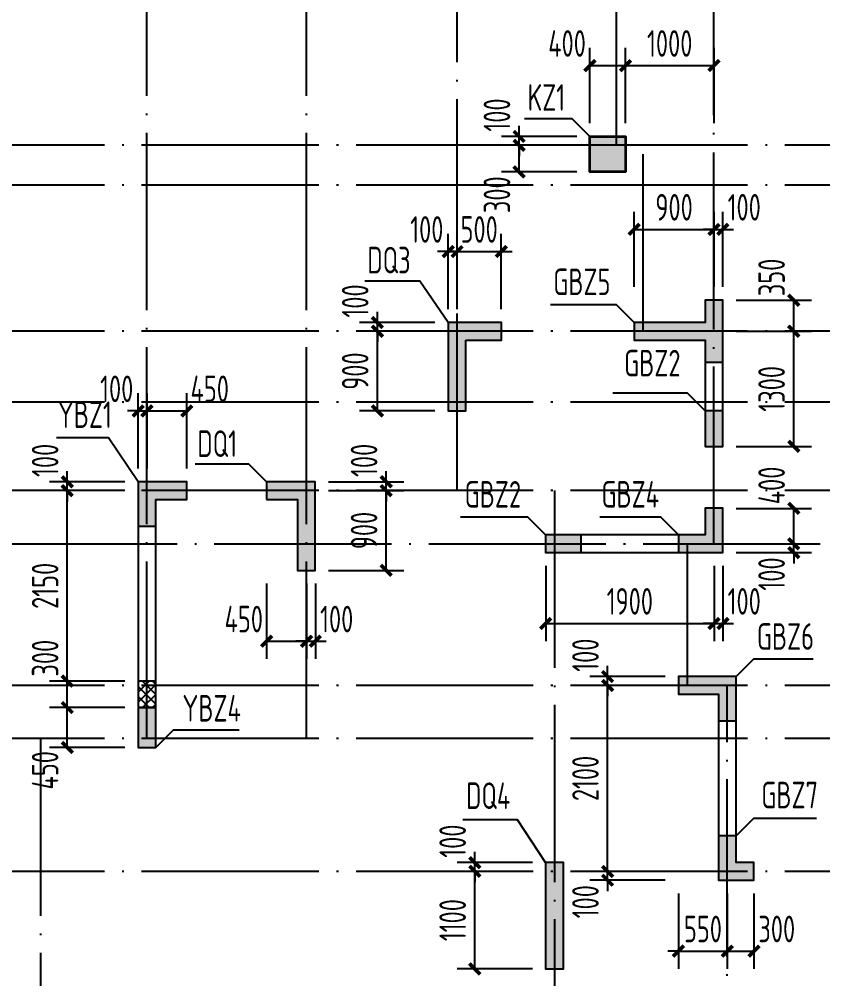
# Model space of a CAD drawing. Extents: x -1712635 to -854203, y -534641 to -21985.
# Drawn here: x -1332970 to -1323899, y -154015 to -143178 of the extents above; entities that cross this region are included whole.
import ezdxf
from ezdxf.enums import TextEntityAlignment as Align

# ---------------------------------------------------------------- set-up
doc = ezdxf.new("R2010")
doc.units = 0
doc.header["$LTSCALE"] = 1000
doc.linetypes.add('DOTE', pattern=[2.42, 2, -0.2, 0.02, -0.2])
doc.layers.get('0').update_dxf_attribs({"linetype": 'CONTINUOUS'})
doc.layers.get('Defpoints').update_dxf_attribs({"linetype": 'CONTINUOUS'})
for name, color, linetype in [('0z-约束构件', 1, 'CONTINUOUS'), ('A-DOTE', 10, 'DOTE'), ('COLU_DE_TEXT', 7, 'CONTINUOUS'), ('LABEL', 1, 'CONTINUOUS'), ('S-Q墙实线', 6, 'CONTINUOUS'), ('S-Q墙标注', 3, 'CONTINUOUS'), ('S-X详图填充', 252, 'CONTINUOUS'), ('S-X详图实线', 4, 'CONTINUOUS'), ('S-Z柱实线', 6, 'CONTINUOUS'), ('S-Z柱编号', 6, 'CONTINUOUS')]:
    doc.layers.add(name, color=color, linetype=linetype)
doc.layers.add('配箍校核', color=34, linetype='CONTINUOUS', plot=False)
doc.styles.add('TSSD_REIN', font='tssdeng.shx', dxfattribs={"width": 0.7, "height": 300, "bigfont": 'tssdchn.shx'})
doc.styles.add('结构文字', font='zstxt.shx', dxfattribs={"width": 0.7, "bigfont": 'zshz.shx'})
doc.dimstyles.new('STRUCK', dxfattribs={"dimtxt": 400, "dimasz": 121, "dimexe": 200, "dimexo": 150, "dimgap": 115, "dimtad": 1, "dimdec": 0, "dimdsep": 46, "dimtxsty": '结构文字', "dimblk": 'ARCHTICK', "dimcen": 400, "dimclrd": 3, "dimclre": 3, "dimclrt": 7, "dimadec": 0, "dimazin": 0, "dimtfac": 1, "dimtdec": 0, "dimtix": 1, "dimtmove": 2, "dimatfit": 3, "dimldrblk": '_DIMX', "dimfxl": 0, "dimtolj": 1, "dimtzin": 0, "dimarcsym": 0})

# ---------------------------------------------------------------- blocks, each defined once
blk = doc.blocks.new('20210726.16350016')
at = {"layer": 'A-DOTE'}
for p, q in [((34300, 10900), (34300, 21100)), ((36100, 10900), (36100, 21100)), ((37800, 13700), (37800, 21100)), ((39600, 17600), (39600, 21100)), ((40700, 13100.3), (40700, 21100)), ((55600, 17600), (3600, 17600)), ((39900, 15500), (39900, 17600)), ((55600, 17150), (3600, 17150)), ((55600, 15500), (3600, 15500)), ((55600, 14700), (3600, 14700)), ((55600, 13700), (3600, 13700)), ((38900.2, 13700), (38900, 3600)), ((3600, 13100.3), (55600, 13100.3)), ((40400, 11500), (40400, 13100)), ((55600, 11500), (3600, 11500)), ((40850, 3600), (40850, 11500)), ((55600, 10900), (3600, 10900)), ((33100, 10900), (33100, 3600)), ((55600, 9400), (3600, 9400))]:
    blk.add_line(p, q, dxfattribs=at)
blk = doc.blocks.new('_ArchTick')
at = {"color": 0, "const_width": 0.35}
blk.add_lwpolyline([(-0.5, -0.5), (0.5, 0.5)], dxfattribs=at)
blk = doc.blocks.new('*D2074')
at = {"layer": 'Defpoints', "color": 0}
for p in [(-1327827, -152802), (-1327027, -152802), (-1327027, -153902)]:
    blk.add_point(p, dxfattribs=at)
at = {"layer": 'S-Q墙标注', "color": 3, "lineweight": -2}
for p, q in [((-1327177, -152802), (-1328027, -152802)), ((-1327827, -153902), (-1327827, -152802)), ((-1327177, -153902), (-1328027, -153902))]:
    blk.add_line(p, q, dxfattribs=at)
at = {"layer": 'S-Q墙标注', "color": 3, "lineweight": -2, "xscale": 121, "yscale": 121, "zscale": 121}
for p, rotation in [((-1327827, -152802), 90), ((-1327827, -153902), 270)]:
    blk.add_blockref('_ArchTick', p, dxfattribs=dict(at, rotation=rotation))
at = {"layer": 'S-Q墙标注', "color": 7, "insert": (-1328077, -153352), "char_height": 300, "attachment_point": 5, "rotation": 90, "style": 'TSSD_REIN'}
blk.add_mtext('\\A1;1100', dxfattribs=at)
blk = doc.blocks.new('_DIMX')
blk.add_line((-150, 0), (150, 0))
at = {"const_width": 50}
blk.add_lwpolyline([(-70, -70), (70, 70)], dxfattribs=at)
blk = doc.blocks.new('*D2075')
at = {"layer": 'Defpoints', "color": 0}
for p in [(-1327827, -152702), (-1327027, -152702), (-1327027, -152802)]:
    blk.add_point(p, dxfattribs=at)
at = {"layer": 'S-Q墙标注', "color": 3, "lineweight": -2}
for p, q in [((-1327827, -152702), (-1327827, -152581)), ((-1327177, -152702), (-1328027, -152702)), ((-1327827, -152802), (-1327827, -152702)), ((-1327177, -152802), (-1328027, -152802)), ((-1327827, -152802), (-1327827, -152923))]:
    blk.add_line(p, q, dxfattribs=at)
at = {"layer": 'S-Q墙标注', "color": 3, "lineweight": -2, "xscale": 121, "yscale": 121, "zscale": 121}
for p, rotation in [((-1327827, -152702), 270), ((-1327827, -152802), 90)]:
    blk.add_blockref('_ArchTick', p, dxfattribs=dict(at, rotation=rotation))
at = {"layer": 'S-Q墙标注', "color": 7, "insert": (-1328077, -152460), "char_height": 300, "attachment_point": 5, "rotation": 90, "style": 'TSSD_REIN'}
blk.add_mtext('\\A1;100', dxfattribs=at)
blk = doc.blocks.new('*D2080')
at = {"layer": 'Defpoints', "color": 0}
for p in [(-1332427, -150952), (-1331627, -150952), (-1331627, -151402)]:
    blk.add_point(p, dxfattribs=at)
at = {"layer": 'S-Q墙标注', "color": 3, "lineweight": -2}
for p, q in [((-1331777, -150952), (-1332627, -150952)), ((-1332427, -151402), (-1332427, -150952)), ((-1331777, -151402), (-1332627, -151402))]:
    blk.add_line(p, q, dxfattribs=at)
at = {"layer": 'S-Q墙标注', "color": 3, "lineweight": -2, "xscale": 121, "yscale": 121, "zscale": 121}
for p, rotation in [((-1332427, -150952), 90), ((-1332427, -151402), 270)]:
    blk.add_blockref('_ArchTick', p, dxfattribs=dict(at, rotation=rotation))
at = {"layer": 'S-Q墙标注', "color": 7, "insert": (-1332677, -151660), "char_height": 300, "attachment_point": 5, "rotation": 90, "style": 'TSSD_REIN'}
blk.add_mtext('\\A1;450', dxfattribs=at)
blk = doc.blocks.new('*D2081')
at = {"layer": 'Defpoints', "color": 0}
for p in [(-1332427, -148402), (-1331627, -148402), (-1331627, -148502)]:
    blk.add_point(p, dxfattribs=at)
at = {"layer": 'S-Q墙标注', "color": 3, "lineweight": -2}
for p, q in [((-1332427, -148402), (-1332427, -148281)), ((-1331777, -148402), (-1332627, -148402)), ((-1332427, -148502), (-1332427, -148402)), ((-1331777, -148502), (-1332627, -148502)), ((-1332427, -148502), (-1332427, -148623))]:
    blk.add_line(p, q, dxfattribs=at)
at = {"layer": 'S-Q墙标注', "color": 3, "lineweight": -2, "xscale": 121, "yscale": 121, "zscale": 121}
for p, rotation in [((-1332427, -148402), 270), ((-1332427, -148502), 90)]:
    blk.add_blockref('_ArchTick', p, dxfattribs=dict(at, rotation=rotation))
at = {"layer": 'S-Q墙标注', "color": 7, "insert": (-1332677, -148160), "char_height": 300, "attachment_point": 5, "rotation": 90, "style": 'TSSD_REIN'}
blk.add_mtext('\\A1;100', dxfattribs=at)
blk = doc.blocks.new('*D2082')
at = {"layer": 'Defpoints', "color": 0}
for p in [(-1331527, -147602), (-1331627, -148402), (-1331527, -148402)]:
    blk.add_point(p, dxfattribs=at)
at = {"layer": 'S-Q墙标注', "color": 3, "lineweight": -2}
for p, q in [((-1331627, -148252), (-1331627, -147402)), ((-1331527, -148252), (-1331527, -147402)), ((-1331627, -147602), (-1331748, -147602)), ((-1331627, -147602), (-1331527, -147602)), ((-1331527, -147602), (-1331406, -147602))]:
    blk.add_line(p, q, dxfattribs=at)
at = {"layer": 'S-Q墙标注', "color": 3, "lineweight": -2, "xscale": 121, "yscale": 121, "zscale": 121}
blk.add_blockref('_ArchTick', (-1331627, -147602), dxfattribs=at)
at = {"layer": 'S-Q墙标注', "color": 3, "lineweight": -2, "xscale": 121, "yscale": 121, "zscale": 121, "rotation": 180}
blk.add_blockref('_ArchTick', (-1331527, -147602), dxfattribs=at)
at = {"layer": 'S-Q墙标注', "color": 7, "insert": (-1331869, -147352), "char_height": 300, "attachment_point": 5, "style": 'TSSD_REIN'}
blk.add_mtext('\\A1;100', dxfattribs=at)
blk = doc.blocks.new('*D2083')
at = {"layer": 'Defpoints', "color": 0}
for p in [(-1331077, -147602), (-1331527, -148402), (-1331077, -148402)]:
    blk.add_point(p, dxfattribs=at)
at = {"layer": 'S-Q墙标注', "color": 3, "lineweight": -2}
for p, q in [((-1331527, -148252), (-1331527, -147402)), ((-1331077, -148252), (-1331077, -147402)), ((-1331527, -147602), (-1331077, -147602))]:
    blk.add_line(p, q, dxfattribs=at)
at = {"layer": 'S-Q墙标注', "color": 3, "lineweight": -2, "xscale": 121, "yscale": 121, "zscale": 121, "rotation": 180}
blk.add_blockref('_ArchTick', (-1331527, -147602), dxfattribs=at)
at = {"layer": 'S-Q墙标注', "color": 3, "lineweight": -2, "xscale": 121, "yscale": 121, "zscale": 121}
blk.add_blockref('_ArchTick', (-1331077, -147602), dxfattribs=at)
at = {"layer": 'S-Q墙标注', "color": 7, "insert": (-1330819, -147352), "char_height": 300, "attachment_point": 5, "style": 'TSSD_REIN'}
blk.add_mtext('\\A1;450', dxfattribs=at)
blk = doc.blocks.new('*D2084')
at = {"layer": 'Defpoints', "color": 0}
for p in [(-1329627, -148502), (-1328827, -148502), (-1329627, -149402)]:
    blk.add_point(p, dxfattribs=at)
at = {"layer": 'S-Q墙标注', "color": 3, "lineweight": -2}
for p, q in [((-1329477, -148502), (-1328627, -148502)), ((-1328827, -149402), (-1328827, -148502)), ((-1329477, -149402), (-1328627, -149402))]:
    blk.add_line(p, q, dxfattribs=at)
at = {"layer": 'S-Q墙标注', "color": 3, "lineweight": -2, "xscale": 121, "yscale": 121, "zscale": 121}
for p, rotation in [((-1328827, -148502), 90), ((-1328827, -149402), 270)]:
    blk.add_blockref('_ArchTick', p, dxfattribs=dict(at, rotation=rotation))
at = {"layer": 'S-Q墙标注', "color": 7, "insert": (-1329077, -148952), "char_height": 300, "attachment_point": 5, "rotation": 90, "style": 'TSSD_REIN'}
blk.add_mtext('\\A1;900', dxfattribs=at)
blk = doc.blocks.new('*D2085')
at = {"layer": 'Defpoints', "color": 0}
for p in [(-1329627, -148402), (-1328827, -148402), (-1329627, -148502)]:
    blk.add_point(p, dxfattribs=at)
at = {"layer": 'S-Q墙标注', "color": 3, "lineweight": -2}
for p, q in [((-1328827, -148402), (-1328827, -148281)), ((-1329477, -148402), (-1328627, -148402)), ((-1328827, -148502), (-1328827, -148402)), ((-1329477, -148502), (-1328627, -148502)), ((-1328827, -148502), (-1328827, -148623))]:
    blk.add_line(p, q, dxfattribs=at)
at = {"layer": 'S-Q墙标注', "color": 3, "lineweight": -2, "xscale": 121, "yscale": 121, "zscale": 121}
for p, rotation in [((-1328827, -148402), 270), ((-1328827, -148502), 90)]:
    blk.add_blockref('_ArchTick', p, dxfattribs=dict(at, rotation=rotation))
at = {"layer": 'S-Q墙标注', "color": 7, "insert": (-1329077, -148160), "char_height": 300, "attachment_point": 5, "rotation": 90, "style": 'TSSD_REIN'}
blk.add_mtext('\\A1;100', dxfattribs=at)
blk = doc.blocks.new('*D2086')
at = {"layer": 'Defpoints', "color": 0}
for p in [(-1330177, -149402), (-1329727, -149402), (-1329727, -150202)]:
    blk.add_point(p, dxfattribs=at)
at = {"layer": 'S-Q墙标注', "color": 3, "lineweight": -2}
for p, q in [((-1330177, -149552), (-1330177, -150402)), ((-1329727, -149552), (-1329727, -150402)), ((-1330177, -150202), (-1329727, -150202))]:
    blk.add_line(p, q, dxfattribs=at)
at = {"layer": 'S-Q墙标注', "color": 3, "lineweight": -2, "xscale": 121, "yscale": 121, "zscale": 121, "rotation": 180}
blk.add_blockref('_ArchTick', (-1330177, -150202), dxfattribs=at)
at = {"layer": 'S-Q墙标注', "color": 3, "lineweight": -2, "xscale": 121, "yscale": 121, "zscale": 121}
blk.add_blockref('_ArchTick', (-1329727, -150202), dxfattribs=at)
at = {"layer": 'S-Q墙标注', "color": 7, "insert": (-1330435, -149952), "char_height": 300, "attachment_point": 5, "style": 'TSSD_REIN'}
blk.add_mtext('\\A1;450', dxfattribs=at)
blk = doc.blocks.new('*D2087')
at = {"layer": 'Defpoints', "color": 0}
for p in [(-1329727, -149402), (-1329627, -149402), (-1329627, -150202)]:
    blk.add_point(p, dxfattribs=at)
at = {"layer": 'S-Q墙标注', "color": 3, "lineweight": -2}
for p, q in [((-1329727, -149552), (-1329727, -150402)), ((-1329627, -149552), (-1329627, -150402)), ((-1329727, -150202), (-1329848, -150202)), ((-1329727, -150202), (-1329627, -150202)), ((-1329627, -150202), (-1329506, -150202))]:
    blk.add_line(p, q, dxfattribs=at)
at = {"layer": 'S-Q墙标注', "color": 3, "lineweight": -2, "xscale": 121, "yscale": 121, "zscale": 121}
blk.add_blockref('_ArchTick', (-1329727, -150202), dxfattribs=at)
at = {"layer": 'S-Q墙标注', "color": 3, "lineweight": -2, "xscale": 121, "yscale": 121, "zscale": 121, "rotation": 180}
blk.add_blockref('_ArchTick', (-1329627, -150202), dxfattribs=at)
at = {"layer": 'S-Q墙标注', "color": 7, "insert": (-1329386, -149952), "char_height": 300, "attachment_point": 5, "style": 'TSSD_REIN'}
blk.add_mtext('\\A1;100', dxfattribs=at)
blk = doc.blocks.new('*D2088')
at = {"layer": 'Defpoints', "color": 0}
for p in [(-1325027, -149102), (-1324227, -149102), (-1325027, -149202)]:
    blk.add_point(p, dxfattribs=at)
at = {"layer": 'S-Q墙标注', "color": 3, "lineweight": -2}
for p, q in [((-1324227, -149102), (-1324227, -148981)), ((-1324877, -149102), (-1324027, -149102)), ((-1324227, -149202), (-1324227, -149102)), ((-1324877, -149202), (-1324027, -149202)), ((-1324227, -149202), (-1324227, -149323))]:
    blk.add_line(p, q, dxfattribs=at)
at = {"layer": 'S-Q墙标注', "color": 3, "lineweight": -2, "xscale": 121, "yscale": 121, "zscale": 121}
for p, rotation in [((-1324227, -149102), 270), ((-1324227, -149202), 90)]:
    blk.add_blockref('_ArchTick', p, dxfattribs=dict(at, rotation=rotation))
at = {"layer": 'S-Q墙标注', "color": 7, "insert": (-1324477, -149443), "char_height": 300, "attachment_point": 5, "rotation": 90, "style": 'TSSD_REIN'}
blk.add_mtext('\\A1;100', dxfattribs=at)
blk = doc.blocks.new('*D2089')
at = {"layer": 'Defpoints', "color": 0}
for p in [(-1325027, -148702), (-1324227, -148702), (-1325027, -149102)]:
    blk.add_point(p, dxfattribs=at)
at = {"layer": 'S-Q墙标注', "color": 3, "lineweight": -2}
for p, q in [((-1324877, -148702), (-1324027, -148702)), ((-1324227, -149102), (-1324227, -148702)), ((-1324877, -149102), (-1324027, -149102))]:
    blk.add_line(p, q, dxfattribs=at)
at = {"layer": 'S-Q墙标注', "color": 3, "lineweight": -2, "xscale": 121, "yscale": 121, "zscale": 121}
for p, rotation in [((-1324227, -148702), 90), ((-1324227, -149102), 270)]:
    blk.add_blockref('_ArchTick', p, dxfattribs=dict(at, rotation=rotation))
at = {"layer": 'S-Q墙标注', "color": 7, "insert": (-1324477, -148443), "char_height": 300, "attachment_point": 5, "rotation": 90, "style": 'TSSD_REIN'}
blk.add_mtext('\\A1;400', dxfattribs=at)
blk = doc.blocks.new('*D2090')
at = {"layer": 'Defpoints', "color": 0}
for p in [(-1327027, -149202), (-1325127, -149202), (-1325127, -150002)]:
    blk.add_point(p, dxfattribs=at)
at = {"layer": 'S-Q墙标注', "color": 3, "lineweight": -2}
for p, q in [((-1327027, -149352), (-1327027, -150202)), ((-1325127, -149352), (-1325127, -150202)), ((-1327027, -150002), (-1325127, -150002))]:
    blk.add_line(p, q, dxfattribs=at)
at = {"layer": 'S-Q墙标注', "color": 3, "lineweight": -2, "xscale": 121, "yscale": 121, "zscale": 121, "rotation": 180}
blk.add_blockref('_ArchTick', (-1327027, -150002), dxfattribs=at)
at = {"layer": 'S-Q墙标注', "color": 3, "lineweight": -2, "xscale": 121, "yscale": 121, "zscale": 121}
blk.add_blockref('_ArchTick', (-1325127, -150002), dxfattribs=at)
at = {"layer": 'S-Q墙标注', "color": 7, "insert": (-1326077, -149752), "char_height": 300, "attachment_point": 5, "style": 'TSSD_REIN'}
blk.add_mtext('\\A1;1900', dxfattribs=at)
blk = doc.blocks.new('*D2091')
at = {"layer": 'Defpoints', "color": 0}
for p in [(-1325127, -149202), (-1325027, -149202), (-1325027, -150002)]:
    blk.add_point(p, dxfattribs=at)
at = {"layer": 'S-Q墙标注', "color": 3, "lineweight": -2}
for p, q in [((-1325127, -149352), (-1325127, -150202)), ((-1325027, -149352), (-1325027, -150202)), ((-1325127, -150002), (-1325248, -150002)), ((-1325127, -150002), (-1325027, -150002)), ((-1325027, -150002), (-1324906, -150002))]:
    blk.add_line(p, q, dxfattribs=at)
at = {"layer": 'S-Q墙标注', "color": 3, "lineweight": -2, "xscale": 121, "yscale": 121, "zscale": 121}
blk.add_blockref('_ArchTick', (-1325127, -150002), dxfattribs=at)
at = {"layer": 'S-Q墙标注', "color": 3, "lineweight": -2, "xscale": 121, "yscale": 121, "zscale": 121, "rotation": 180}
blk.add_blockref('_ArchTick', (-1325027, -150002), dxfattribs=at)
at = {"layer": 'S-Q墙标注', "color": 7, "insert": (-1324786, -149752), "char_height": 300, "attachment_point": 5, "style": 'TSSD_REIN'}
blk.add_mtext('\\A1;100', dxfattribs=at)
blk = doc.blocks.new('*D2092')
at = {"layer": 'Defpoints', "color": 0}
for p in [(-1328927, -146702), (-1328127, -146702), (-1328127, -147602)]:
    blk.add_point(p, dxfattribs=at)
at = {"layer": 'S-Q墙标注', "color": 3, "lineweight": -2}
for p, q in [((-1328277, -146702), (-1329127, -146702)), ((-1328927, -147602), (-1328927, -146702)), ((-1328277, -147602), (-1329127, -147602))]:
    blk.add_line(p, q, dxfattribs=at)
at = {"layer": 'S-Q墙标注', "color": 3, "lineweight": -2, "xscale": 121, "yscale": 121, "zscale": 121}
for p, rotation in [((-1328927, -146702), 90), ((-1328927, -147602), 270)]:
    blk.add_blockref('_ArchTick', p, dxfattribs=dict(at, rotation=rotation))
at = {"layer": 'S-Q墙标注', "color": 7, "insert": (-1329177, -147152), "char_height": 300, "attachment_point": 5, "rotation": 90, "style": 'TSSD_REIN'}
blk.add_mtext('\\A1;900', dxfattribs=at)
blk = doc.blocks.new('*D2093')
at = {"layer": 'Defpoints', "color": 0}
for p in [(-1328927, -146602), (-1328127, -146602), (-1328127, -146702)]:
    blk.add_point(p, dxfattribs=at)
at = {"layer": 'S-Q墙标注', "color": 3, "lineweight": -2}
for p, q in [((-1328927, -146602), (-1328927, -146481)), ((-1328277, -146602), (-1329127, -146602)), ((-1328927, -146702), (-1328927, -146602)), ((-1328277, -146702), (-1329127, -146702)), ((-1328927, -146702), (-1328927, -146823))]:
    blk.add_line(p, q, dxfattribs=at)
at = {"layer": 'S-Q墙标注', "color": 3, "lineweight": -2, "xscale": 121, "yscale": 121, "zscale": 121}
for p, rotation in [((-1328927, -146602), 270), ((-1328927, -146702), 90)]:
    blk.add_blockref('_ArchTick', p, dxfattribs=dict(at, rotation=rotation))
at = {"layer": 'S-Q墙标注', "color": 7, "insert": (-1329177, -146360), "char_height": 300, "attachment_point": 5, "rotation": 90, "style": 'TSSD_REIN'}
blk.add_mtext('\\A1;100', dxfattribs=at)
blk = doc.blocks.new('*D2094')
at = {"layer": 'Defpoints', "color": 0}
for p in [(-1328027, -145802), (-1328127, -146602), (-1328027, -146602)]:
    blk.add_point(p, dxfattribs=at)
at = {"layer": 'S-Q墙标注', "color": 3, "lineweight": -2}
for p, q in [((-1328127, -146452), (-1328127, -145602)), ((-1328027, -146452), (-1328027, -145602)), ((-1328127, -145802), (-1328248, -145802)), ((-1328127, -145802), (-1328027, -145802)), ((-1328027, -145802), (-1327906, -145802))]:
    blk.add_line(p, q, dxfattribs=at)
at = {"layer": 'S-Q墙标注', "color": 3, "lineweight": -2, "xscale": 121, "yscale": 121, "zscale": 121}
blk.add_blockref('_ArchTick', (-1328127, -145802), dxfattribs=at)
at = {"layer": 'S-Q墙标注', "color": 3, "lineweight": -2, "xscale": 121, "yscale": 121, "zscale": 121, "rotation": 180}
blk.add_blockref('_ArchTick', (-1328027, -145802), dxfattribs=at)
at = {"layer": 'S-Q墙标注', "color": 7, "insert": (-1328369, -145552), "char_height": 300, "attachment_point": 5, "style": 'TSSD_REIN'}
blk.add_mtext('\\A1;100', dxfattribs=at)
blk = doc.blocks.new('*D2095')
at = {"layer": 'Defpoints', "color": 0}
for p in [(-1327528, -145802), (-1328027, -146602), (-1327528, -146602)]:
    blk.add_point(p, dxfattribs=at)
at = {"layer": 'S-Q墙标注', "color": 3, "lineweight": -2}
for p, q in [((-1328027, -146452), (-1328027, -145602)), ((-1327528, -146452), (-1327528, -145602)), ((-1328027, -145802), (-1328148, -145802)), ((-1328027, -145802), (-1327528, -145802)), ((-1327528, -145802), (-1327407, -145802))]:
    blk.add_line(p, q, dxfattribs=at)
at = {"layer": 'S-Q墙标注', "color": 3, "lineweight": -2, "xscale": 121, "yscale": 121, "zscale": 121}
blk.add_blockref('_ArchTick', (-1328027, -145802), dxfattribs=at)
at = {"layer": 'S-Q墙标注', "color": 3, "lineweight": -2, "xscale": 121, "yscale": 121, "zscale": 121, "rotation": 180}
blk.add_blockref('_ArchTick', (-1327528, -145802), dxfattribs=at)
at = {"layer": 'S-Q墙标注', "color": 7, "insert": (-1327778, -145552), "char_height": 300, "attachment_point": 5, "style": 'TSSD_REIN'}
blk.add_mtext('\\A1;500', dxfattribs=at)
blk = doc.blocks.new('*D2096')
at = {"layer": 'Defpoints', "color": 0}
for p in [(-1326328, -152802), (-1325528, -152802), (-1325528, -152902)]:
    blk.add_point(p, dxfattribs=at)
at = {"layer": 'S-Q墙标注', "color": 3, "lineweight": -2}
for p, q in [((-1326328, -152802), (-1326328, -152681)), ((-1325678, -152802), (-1326528, -152802)), ((-1325678, -152902), (-1326528, -152902)), ((-1326328, -152902), (-1326328, -152802)), ((-1326328, -152902), (-1326328, -153023))]:
    blk.add_line(p, q, dxfattribs=at)
at = {"layer": 'S-Q墙标注', "color": 3, "lineweight": -2, "xscale": 121, "yscale": 121, "zscale": 121}
for p, rotation in [((-1326328, -152802), 270), ((-1326328, -152902), 90)]:
    blk.add_blockref('_ArchTick', p, dxfattribs=dict(at, rotation=rotation))
at = {"layer": 'S-Q墙标注', "color": 7, "insert": (-1326578, -153144), "char_height": 300, "attachment_point": 5, "rotation": 90, "style": 'TSSD_REIN'}
blk.add_mtext('\\A1;100', dxfattribs=at)
blk = doc.blocks.new('*D2097')
at = {"layer": 'Defpoints', "color": 0}
for p in [(-1326328, -150702), (-1325528, -150702), (-1325528, -152802)]:
    blk.add_point(p, dxfattribs=at)
at = {"layer": 'S-Q墙标注', "color": 3, "lineweight": -2}
for p, q in [((-1325678, -150702), (-1326528, -150702)), ((-1326328, -152802), (-1326328, -150702)), ((-1325678, -152802), (-1326528, -152802))]:
    blk.add_line(p, q, dxfattribs=at)
at = {"layer": 'S-Q墙标注', "color": 3, "lineweight": -2, "xscale": 121, "yscale": 121, "zscale": 121}
for p, rotation in [((-1326328, -150702), 90), ((-1326328, -152802), 270)]:
    blk.add_blockref('_ArchTick', p, dxfattribs=dict(at, rotation=rotation))
at = {"layer": 'S-Q墙标注', "color": 7, "insert": (-1326578, -151752), "char_height": 300, "attachment_point": 5, "rotation": 90, "style": 'TSSD_REIN'}
blk.add_mtext('\\A1;2100', dxfattribs=at)
blk = doc.blocks.new('*D2098')
at = {"layer": 'Defpoints', "color": 0}
for p in [(-1326328, -150602), (-1325528, -150602), (-1325528, -150702)]:
    blk.add_point(p, dxfattribs=at)
at = {"layer": 'S-Q墙标注', "color": 3, "lineweight": -2}
for p, q in [((-1326328, -150602), (-1326328, -150481)), ((-1325678, -150602), (-1326528, -150602)), ((-1326328, -150702), (-1326328, -150602)), ((-1325678, -150702), (-1326528, -150702)), ((-1326328, -150702), (-1326328, -150823))]:
    blk.add_line(p, q, dxfattribs=at)
at = {"layer": 'S-Q墙标注', "color": 3, "lineweight": -2, "xscale": 121, "yscale": 121, "zscale": 121}
for p, rotation in [((-1326328, -150602), 270), ((-1326328, -150702), 90)]:
    blk.add_blockref('_ArchTick', p, dxfattribs=dict(at, rotation=rotation))
at = {"layer": 'S-Q墙标注', "color": 7, "insert": (-1326578, -150360), "char_height": 300, "attachment_point": 5, "rotation": 90, "style": 'TSSD_REIN'}
blk.add_mtext('\\A1;100', dxfattribs=at)
blk = doc.blocks.new('20210730.00595579')
at = {"layer": '0z-约束构件'}
h = blk.add_hatch(dxfattribs=at)
h.set_pattern_fill('ANSI37', color=256, scale=25, style=0)
h.set_pattern_definition([(45, (111194.75, -600656.97), (-56.126601, 56.126601), []), (135, (111194.75, -600656.97), (-56.126601, -56.126601), [])])
h.paths.add_polyline_path([(-4935, -181459), (-4935, -181159), (-4735, -181159), (-4735, -181459)])
blk.add_lwpolyline([(-4935, -181459), (-4735, -181459), (-4735, -181159), (-4935, -181159)], close=True, dxfattribs=at)
blk = doc.blocks.new('*D2107')
at = {"layer": 'Defpoints', "color": 0}
for p in [(-1332427, -150652), (-1331627, -150652), (-1331627, -150952)]:
    blk.add_point(p, dxfattribs=at)
at = {"layer": 'S-Q墙标注', "color": 3, "lineweight": -2}
for p, q in [((-1331777, -150652), (-1332627, -150652)), ((-1332427, -150952), (-1332427, -150652)), ((-1331777, -150952), (-1332627, -150952))]:
    blk.add_line(p, q, dxfattribs=at)
at = {"layer": 'S-Q墙标注', "color": 3, "lineweight": -2, "xscale": 121, "yscale": 121, "zscale": 121}
for p, rotation in [((-1332427, -150652), 90), ((-1332427, -150952), 270)]:
    blk.add_blockref('_ArchTick', p, dxfattribs=dict(at, rotation=rotation))
at = {"layer": 'S-Q墙标注', "color": 7, "insert": (-1332677, -150394), "char_height": 300, "attachment_point": 5, "rotation": 90, "style": 'TSSD_REIN'}
blk.add_mtext('\\A1;300', dxfattribs=at)
blk = doc.blocks.new('*D2108')
at = {"layer": 'Defpoints', "color": 0}
for p in [(-1332427, -148502), (-1331627, -148502), (-1331627, -150652)]:
    blk.add_point(p, dxfattribs=at)
at = {"layer": 'S-Q墙标注', "color": 3, "lineweight": -2}
for p, q in [((-1331777, -148502), (-1332627, -148502)), ((-1332427, -150652), (-1332427, -148502)), ((-1331777, -150652), (-1332627, -150652))]:
    blk.add_line(p, q, dxfattribs=at)
at = {"layer": 'S-Q墙标注', "color": 3, "lineweight": -2, "xscale": 121, "yscale": 121, "zscale": 121}
for p, rotation in [((-1332427, -148502), 90), ((-1332427, -150652), 270)]:
    blk.add_blockref('_ArchTick', p, dxfattribs=dict(at, rotation=rotation))
at = {"layer": 'S-Q墙标注', "color": 7, "insert": (-1332677, -149577), "char_height": 300, "attachment_point": 5, "rotation": 90, "style": 'TSSD_REIN'}
blk.add_mtext('\\A1;2150', dxfattribs=at)
blk = doc.blocks.new('*D2397')
at = {"layer": 'Defpoints', "color": 0}
for p in [(-1325528, -152902), (-1324977, -152902), (-1324977, -153702)]:
    blk.add_point(p, dxfattribs=at)
at = {"layer": 'S-Q墙标注', "color": 3, "lineweight": -2}
for p, q in [((-1325528, -153052), (-1325528, -153902)), ((-1324977, -153052), (-1324977, -153902)), ((-1325528, -153702), (-1325649, -153702)), ((-1325528, -153702), (-1324977, -153702)), ((-1324977, -153702), (-1324856, -153702))]:
    blk.add_line(p, q, dxfattribs=at)
at = {"layer": 'S-Q墙标注', "color": 3, "lineweight": -2, "xscale": 121, "yscale": 121, "zscale": 121}
blk.add_blockref('_ArchTick', (-1325528, -153702), dxfattribs=at)
at = {"layer": 'S-Q墙标注', "color": 3, "lineweight": -2, "xscale": 121, "yscale": 121, "zscale": 121, "rotation": 180}
blk.add_blockref('_ArchTick', (-1324977, -153702), dxfattribs=at)
at = {"layer": 'S-Q墙标注', "color": 7, "insert": (-1325252, -153452), "char_height": 300, "attachment_point": 5, "style": 'TSSD_REIN'}
blk.add_mtext('\\A1;550', dxfattribs=at)
blk = doc.blocks.new('*D2398')
at = {"layer": 'Defpoints', "color": 0}
for p in [(-1324977, -152902), (-1324677, -152902), (-1324677, -153702)]:
    blk.add_point(p, dxfattribs=at)
at = {"layer": 'S-Q墙标注', "color": 3, "lineweight": -2}
for p, q in [((-1324977, -153052), (-1324977, -153902)), ((-1324677, -153052), (-1324677, -153902)), ((-1324977, -153702), (-1324677, -153702))]:
    blk.add_line(p, q, dxfattribs=at)
at = {"layer": 'S-Q墙标注', "color": 3, "lineweight": -2, "xscale": 121, "yscale": 121, "zscale": 121, "rotation": 180}
blk.add_blockref('_ArchTick', (-1324977, -153702), dxfattribs=at)
at = {"layer": 'S-Q墙标注', "color": 3, "lineweight": -2, "xscale": 121, "yscale": 121, "zscale": 121}
blk.add_blockref('_ArchTick', (-1324677, -153702), dxfattribs=at)
at = {"layer": 'S-Q墙标注', "color": 7, "insert": (-1324419, -153452), "char_height": 300, "attachment_point": 5, "style": 'TSSD_REIN'}
blk.add_mtext('\\A1;300', dxfattribs=at)
blk = doc.blocks.new('*D2439')
at = {"layer": 'Defpoints', "color": 0}
for p in [(-1327327, -144502), (-1326527, -144502), (-1326527, -144602)]:
    blk.add_point(p, dxfattribs=at)
at = {"layer": 'S-Q墙标注', "color": 3, "lineweight": -2}
for p, q in [((-1327327, -144502), (-1327327, -144381)), ((-1326677, -144502), (-1327527, -144502)), ((-1327327, -144602), (-1327327, -144502)), ((-1326677, -144602), (-1327527, -144602)), ((-1327327, -144602), (-1327327, -144723))]:
    blk.add_line(p, q, dxfattribs=at)
at = {"layer": 'S-Q墙标注', "color": 3, "lineweight": -2, "xscale": 121, "yscale": 121, "zscale": 121}
for p, rotation in [((-1327327, -144502), 270), ((-1327327, -144602), 90)]:
    blk.add_blockref('_ArchTick', p, dxfattribs=dict(at, rotation=rotation))
at = {"layer": 'S-Q墙标注', "color": 7, "insert": (-1327577, -144260), "char_height": 300, "attachment_point": 5, "rotation": 90, "style": 'TSSD_REIN'}
blk.add_mtext('\\A1;100', dxfattribs=at)
blk = doc.blocks.new('*D2442')
at = {"layer": 'Defpoints', "color": 0}
for p in [(-1327327, -144602), (-1326527, -144602), (-1326527, -144902)]:
    blk.add_point(p, dxfattribs=at)
at = {"layer": 'S-Q墙标注', "color": 3, "lineweight": -2}
for p, q in [((-1326677, -144602), (-1327527, -144602)), ((-1327327, -144902), (-1327327, -144602)), ((-1326677, -144902), (-1327527, -144902))]:
    blk.add_line(p, q, dxfattribs=at)
at = {"layer": 'S-Q墙标注', "color": 3, "lineweight": -2, "xscale": 121, "yscale": 121, "zscale": 121}
for p, rotation in [((-1327327, -144602), 90), ((-1327327, -144902), 270)]:
    blk.add_blockref('_ArchTick', p, dxfattribs=dict(at, rotation=rotation))
at = {"layer": 'S-Q墙标注', "color": 7, "insert": (-1327577, -145160), "char_height": 300, "attachment_point": 5, "rotation": 90, "style": 'TSSD_REIN'}
blk.add_mtext('\\A1;300', dxfattribs=at)
blk = doc.blocks.new('*D2443')
at = {"layer": 'Defpoints', "color": 0}
for p in [(-1326127, -143702), (-1326527, -144502), (-1326127, -144502)]:
    blk.add_point(p, dxfattribs=at)
at = {"layer": 'S-Q墙标注', "color": 3, "lineweight": -2}
for p, q in [((-1326527, -144352), (-1326527, -143502)), ((-1326127, -144352), (-1326127, -143502)), ((-1326527, -143702), (-1326127, -143702))]:
    blk.add_line(p, q, dxfattribs=at)
at = {"layer": 'S-Q墙标注', "color": 3, "lineweight": -2, "xscale": 121, "yscale": 121, "zscale": 121, "rotation": 180}
blk.add_blockref('_ArchTick', (-1326527, -143702), dxfattribs=at)
at = {"layer": 'S-Q墙标注', "color": 3, "lineweight": -2, "xscale": 121, "yscale": 121, "zscale": 121}
blk.add_blockref('_ArchTick', (-1326127, -143702), dxfattribs=at)
at = {"layer": 'S-Q墙标注', "color": 7, "insert": (-1326786, -143452), "char_height": 300, "attachment_point": 5, "style": 'TSSD_REIN'}
blk.add_mtext('\\A1;400', dxfattribs=at)
blk = doc.blocks.new('*D2445')
at = {"layer": 'Defpoints', "color": 0}
for p in [(-1325127, -143702), (-1326127, -144502), (-1325127, -144502)]:
    blk.add_point(p, dxfattribs=at)
at = {"layer": 'S-Q墙标注', "color": 3, "lineweight": -2}
for p, q in [((-1326127, -144352), (-1326127, -143502)), ((-1325127, -144352), (-1325127, -143502)), ((-1326127, -143702), (-1325127, -143702))]:
    blk.add_line(p, q, dxfattribs=at)
at = {"layer": 'S-Q墙标注', "color": 3, "lineweight": -2, "xscale": 121, "yscale": 121, "zscale": 121, "rotation": 180}
blk.add_blockref('_ArchTick', (-1326127, -143702), dxfattribs=at)
at = {"layer": 'S-Q墙标注', "color": 3, "lineweight": -2, "xscale": 121, "yscale": 121, "zscale": 121}
blk.add_blockref('_ArchTick', (-1325127, -143702), dxfattribs=at)
at = {"layer": 'S-Q墙标注', "color": 7, "insert": (-1325627, -143452), "char_height": 300, "attachment_point": 5, "style": 'TSSD_REIN'}
blk.add_mtext('\\A1;1000', dxfattribs=at)
blk = doc.blocks.new('*D2469')
at = {"layer": 'Defpoints', "color": 0}
for p in [(-1325027, -146702), (-1324227, -146702), (-1325027, -148002)]:
    blk.add_point(p, dxfattribs=at)
at = {"layer": 'S-Q墙标注', "color": 3, "lineweight": -2}
for p, q in [((-1324877, -146702), (-1324027, -146702)), ((-1324227, -148002), (-1324227, -146702)), ((-1324877, -148002), (-1324027, -148002))]:
    blk.add_line(p, q, dxfattribs=at)
at = {"layer": 'S-Q墙标注', "color": 3, "lineweight": -2, "xscale": 121, "yscale": 121, "zscale": 121}
for p, rotation in [((-1324227, -146702), 90), ((-1324227, -148002), 270)]:
    blk.add_blockref('_ArchTick', p, dxfattribs=dict(at, rotation=rotation))
at = {"layer": 'S-Q墙标注', "color": 7, "insert": (-1324477, -147352), "char_height": 300, "attachment_point": 5, "rotation": 90, "style": 'TSSD_REIN'}
blk.add_mtext('\\A1;1300', dxfattribs=at)
blk = doc.blocks.new('*D2470')
at = {"layer": 'Defpoints', "color": 0}
for p in [(-1325027, -146352), (-1324227, -146352), (-1325027, -146702)]:
    blk.add_point(p, dxfattribs=at)
at = {"layer": 'S-Q墙标注', "color": 3, "lineweight": -2}
for p, q in [((-1324877, -146352), (-1324027, -146352)), ((-1324227, -146702), (-1324227, -146352)), ((-1324877, -146702), (-1324027, -146702))]:
    blk.add_line(p, q, dxfattribs=at)
at = {"layer": 'S-Q墙标注', "color": 3, "lineweight": -2, "xscale": 121, "yscale": 121, "zscale": 121}
for p, rotation in [((-1324227, -146352), 90), ((-1324227, -146702), 270)]:
    blk.add_blockref('_ArchTick', p, dxfattribs=dict(at, rotation=rotation))
at = {"layer": 'S-Q墙标注', "color": 7, "insert": (-1324477, -146094), "char_height": 300, "attachment_point": 5, "rotation": 90, "style": 'TSSD_REIN'}
blk.add_mtext('\\A1;350', dxfattribs=at)
blk = doc.blocks.new('*D2471')
at = {"layer": 'Defpoints', "color": 0}
for p in [(-1325127, -145552), (-1326028, -146352), (-1325127, -146352)]:
    blk.add_point(p, dxfattribs=at)
at = {"layer": 'S-Q墙标注', "color": 3, "lineweight": -2}
for p, q in [((-1326028, -146202), (-1326028, -145352)), ((-1325127, -146202), (-1325127, -145352)), ((-1326028, -145552), (-1325127, -145552))]:
    blk.add_line(p, q, dxfattribs=at)
at = {"layer": 'S-Q墙标注', "color": 3, "lineweight": -2, "xscale": 121, "yscale": 121, "zscale": 121, "rotation": 180}
blk.add_blockref('_ArchTick', (-1326028, -145552), dxfattribs=at)
at = {"layer": 'S-Q墙标注', "color": 3, "lineweight": -2, "xscale": 121, "yscale": 121, "zscale": 121}
blk.add_blockref('_ArchTick', (-1325127, -145552), dxfattribs=at)
at = {"layer": 'S-Q墙标注', "color": 7, "insert": (-1325578, -145302), "char_height": 300, "attachment_point": 5, "style": 'TSSD_REIN'}
blk.add_mtext('\\A1;900', dxfattribs=at)
blk = doc.blocks.new('*D2472')
at = {"layer": 'Defpoints', "color": 0}
for p in [(-1325027, -145552), (-1325127, -146352), (-1325027, -146352)]:
    blk.add_point(p, dxfattribs=at)
at = {"layer": 'S-Q墙标注', "color": 3, "lineweight": -2}
for p, q in [((-1325127, -146202), (-1325127, -145352)), ((-1325027, -146202), (-1325027, -145352)), ((-1325127, -145552), (-1325248, -145552)), ((-1325127, -145552), (-1325027, -145552)), ((-1325027, -145552), (-1324906, -145552))]:
    blk.add_line(p, q, dxfattribs=at)
at = {"layer": 'S-Q墙标注', "color": 3, "lineweight": -2, "xscale": 121, "yscale": 121, "zscale": 121}
blk.add_blockref('_ArchTick', (-1325127, -145552), dxfattribs=at)
at = {"layer": 'S-Q墙标注', "color": 3, "lineweight": -2, "xscale": 121, "yscale": 121, "zscale": 121, "rotation": 180}
blk.add_blockref('_ArchTick', (-1325027, -145552), dxfattribs=at)
at = {"layer": 'S-Q墙标注', "color": 7, "insert": (-1324786, -145302), "char_height": 300, "attachment_point": 5, "style": 'TSSD_REIN'}
blk.add_mtext('\\A1;100', dxfattribs=at)

msp = doc.modelspace()

# ---------------------------------------------------------------- hatches: boundary and pattern name
at = {"layer": 'S-X详图填充'}
h = msp.add_hatch(color=256, dxfattribs=at)
h.dxf.hatch_style = 1
h.paths.add_polyline_path([(-1326527.46, -144501.8), (-1326127.46, -144501.8), (-1326127.46, -144901.8), (-1326527.46, -144901.8)])
h = msp.add_hatch(color=256, dxfattribs=at)
h.dxf.hatch_style = 1
h.paths.add_polyline_path([(-1325227.46, -147052.26), (-1325027.46, -147052.26), (-1325027.46, -146351.8), (-1325227.46, -146351.8), (-1325227.46, -146601.8), (-1326027.58, -146601.8), (-1326027.58, -146801.8), (-1325227.46, -146801.8)])
h = msp.add_hatch(color=256, dxfattribs=at)
h.dxf.hatch_style = 1
h.paths.add_polyline_path([(-1327927.46, -146801.8), (-1327527.54, -146801.8), (-1327527.54, -146601.8), (-1328127.46, -146601.8), (-1328127.46, -147601.8), (-1327927.46, -147601.8)])
h = msp.add_hatch(color=256, dxfattribs=at)
h.dxf.hatch_style = 1
h.paths.add_polyline_path([(-1325027.46, -147601.8), (-1325227.46, -147601.8), (-1325227.46, -148001.8), (-1325027.46, -148001.8)])
h = msp.add_hatch(color=256, dxfattribs=at)
h.dxf.hatch_style = 1
h.paths.add_polyline_path([(-1331627.46, -148901.8), (-1331427.46, -148901.8), (-1331427.46, -148601.8), (-1331077.46, -148601.8), (-1331077.46, -148401.8), (-1331627.46, -148401.8)])
h = msp.add_hatch(color=256, dxfattribs=at)
h.dxf.hatch_style = 1
h.paths.add_polyline_path([(-1330177.37, -148601.8), (-1329827.46, -148601.8), (-1329827.46, -149401.8), (-1329627.46, -149401.8), (-1329627.46, -148401.8), (-1330177.37, -148401.8)])
h = msp.add_hatch(color=256, dxfattribs=at)
h.dxf.hatch_style = 1
h.paths.add_polyline_path([(-1325527.46, -149001.53), (-1325527.46, -149201.53), (-1325027.46, -149201.53), (-1325027.46, -148701.53), (-1325227.46, -148701.53), (-1325227.46, -149001.53)])
h = msp.add_hatch(color=256, dxfattribs=at)
h.dxf.hatch_style = 1
h.paths.add_polyline_path([(-1326627.46, -149201.53), (-1326627.46, -149001.53), (-1327027.46, -149001.53), (-1327027.46, -149201.53)])
h = msp.add_hatch(color=256, dxfattribs=at)
h.dxf.hatch_style = 1
h.paths.add_polyline_path([(-1325077.46, -151101.8), (-1324877.46, -151101.8), (-1324877.46, -150601.8), (-1325527.53, -150601.8), (-1325527.53, -150801.8), (-1325077.46, -150801.8)])
h = msp.add_hatch(color=256, dxfattribs=at)
h.dxf.hatch_style = 1
h.paths.add_polyline_path([(-1331427.46, -150951.8), (-1331627.46, -150951.8), (-1331627.46, -151401.8), (-1331427.46, -151401.8)])
h = msp.add_hatch(color=256, dxfattribs=at)
h.dxf.hatch_style = 1
h.paths.add_polyline_path([(-1324877.46, -152401.8), (-1325077.46, -152401.8), (-1325077.46, -152901.8), (-1324677.46, -152901.8), (-1324677.46, -152701.8), (-1324877.46, -152701.8)])
h = msp.add_hatch(color=256, dxfattribs=at)
h.dxf.hatch_style = 1
h.paths.add_polyline_path([(-1327027.36, -153901.8), (-1326827.36, -153901.8), (-1326827.45, -152701.8), (-1327027.45, -152701.8)])

# ---------------------------------------------------------------- linework, layer by layer
at = {"layer": 'LABEL'}
msp.add_lwpolyline([(-1326527.46, -144501.8), (-1326727.46, -144301.8), (-1327266.41, -144301.8)], dxfattribs=at)
at = {"layer": 'S-Q墙实线'}
msp.add_lwpolyline([(-1325027.46, -146701.8), (-1325027.46, -146351.8), (-1325227.46, -146351.8), (-1325227.46, -146601.8), (-1326027.58, -146601.8), (-1326027.58, -146801.8), (-1325227.46, -146801.8), (-1325227.46, -148001.8), (-1325027.46, -148001.8), (-1325027.46, -146701.8)], dxfattribs=at)
for points in [[(-1327927.46, -146801.8), (-1327527.54, -146801.8), (-1327527.54, -146601.8), (-1328127.46, -146601.8), (-1328127.46, -147601.8), (-1327927.46, -147601.8)], [(-1331427.46, -151401.8), (-1331427.46, -148601.8), (-1331077.46, -148601.8), (-1331077.46, -148401.8), (-1331627.46, -148401.8), (-1331627.46, -151401.8)], [(-1330177.37, -148601.8), (-1329827.46, -148601.8), (-1329827.46, -149401.8), (-1329627.46, -149401.8), (-1329627.46, -148401.8), (-1330177.37, -148401.8)], [(-1327027.46, -149201.53), (-1325427.53, -149201.53), (-1325027.46, -149201.53), (-1325027.46, -148701.53), (-1325227.46, -148701.53), (-1325227.46, -149001.53), (-1325427.53, -149001.53), (-1327027.46, -149001.53)], [(-1325077.46, -152901.8), (-1324677.46, -152901.8), (-1324677.46, -152701.8), (-1324877.46, -152701.8), (-1324877.46, -151301.8), (-1324877.46, -150601.8), (-1325527.53, -150601.8), (-1325527.53, -150801.8), (-1325077.46, -150801.8), (-1325077.46, -151301.8)], [(-1326827.45, -153901.8), (-1326827.45, -152701.8), (-1327027.45, -152701.8), (-1327027.45, -153901.8)]]:
    msp.add_lwpolyline(points, close=True, dxfattribs=at)
at = {"layer": 'S-X详图实线'}
for points in [[(-1326527.46, -144501.8), (-1326127.46, -144501.8), (-1326127.46, -144901.8), (-1326527.46, -144901.8), (-1326527.46, -144501.8)], [(-1325227.46, -147052.26), (-1325027.46, -147052.26), (-1325027.46, -146351.8), (-1325227.46, -146351.8), (-1325227.46, -146601.8), (-1326027.58, -146601.8), (-1326027.58, -146801.8), (-1325227.46, -146801.8), (-1325227.46, -146801.8)], [(-1327927.46, -146801.8), (-1327527.54, -146801.8), (-1327527.54, -146601.8), (-1328127.46, -146601.8), (-1328127.46, -147601.8), (-1327927.46, -147601.8), (-1327927.46, -146801.8)], [(-1325027.46, -147601.8), (-1325227.46, -147601.8), (-1325227.46, -148001.8), (-1325027.46, -148001.8), (-1325027.46, -147601.8)], [(-1331627.46, -148901.8), (-1331427.46, -148901.8), (-1331427.46, -148601.8), (-1331077.46, -148601.8), (-1331077.46, -148401.8), (-1331627.46, -148401.8), (-1331627.46, -148901.8)], [(-1330177.37, -148601.8), (-1329827.46, -148601.8), (-1329827.46, -149401.8), (-1329627.46, -149401.8), (-1329627.46, -148401.8), (-1330177.37, -148401.8), (-1330177.37, -148601.8)], [(-1325527.46, -149001.53), (-1325527.46, -149201.53), (-1325027.46, -149201.53), (-1325027.46, -148701.53), (-1325227.46, -148701.53), (-1325227.46, -149001.53), (-1325527.46, -149001.53)], [(-1326627.46, -149201.53), (-1326627.46, -149001.53), (-1327027.46, -149001.53), (-1327027.46, -149201.53), (-1326627.46, -149201.53)], [(-1325077.46, -151101.8), (-1324877.46, -151101.8), (-1324877.46, -150601.8), (-1325527.53, -150601.8), (-1325527.53, -150801.8), (-1325077.46, -150801.8), (-1325077.46, -151101.8)], [(-1331427.46, -150951.8), (-1331627.46, -150951.8), (-1331627.46, -151401.8), (-1331427.46, -151401.8), (-1331427.46, -150951.8)], [(-1324877.46, -152401.8), (-1325077.46, -152401.8), (-1325077.46, -152901.8), (-1324677.46, -152901.8), (-1324677.46, -152701.8), (-1324877.46, -152701.8), (-1324877.46, -152401.8)], [(-1327027.36, -153901.8), (-1326827.36, -153901.8), (-1326827.45, -152701.8), (-1327027.45, -152701.8), (-1327027.45, -153101.8)]]:
    msp.add_lwpolyline(points, close=True, dxfattribs=at)
at = {"layer": 'S-Z柱实线', "lineweight": 35}
msp.add_lwpolyline([(-1326527.46, -144501.8), (-1326127.46, -144501.8), (-1326127.46, -144901.8), (-1326527.46, -144901.8)], close=True, dxfattribs=at)
at = {"layer": 'S-Z柱编号', "color": 7}
for points in [[(-1328127.46, -146601.8), (-1328447.16, -146136.74), (-1329067.96, -146136.74)], [(-1326027.13, -146601.8), (-1326227.13, -146401.8), (-1326973.21, -146401.8)], [(-1325227.46, -147601.8), (-1325427.46, -147401.8), (-1326267.46, -147401.8)], [(-1331627.45, -148401.8), (-1331959.89, -147905.17), (-1332549.73, -147905.17)], [(-1330177.36, -148401.8), (-1330377.36, -148201.8), (-1330983.38, -148201.8)], [(-1327027.46, -149001.53), (-1327227.46, -148801.53), (-1327989.29, -148801.53)], [(-1325527.46, -149001.53), (-1325727.46, -148801.53), (-1326415.24, -148801.53)], [(-1324877.46, -150601.8), (-1324677.46, -150401.8), (-1324008.82, -150401.8)], [(-1331427.45, -151401.8), (-1331227.45, -151201.8), (-1330487.11, -151201.8)], [(-1327027.45, -152701.8), (-1327343.41, -152219.08), (-1327962.76, -152219.08)], [(-1324877.46, -152401.8), (-1324677.46, -152201.8), (-1323970.9, -152201.8)]]:
    msp.add_lwpolyline(points, dxfattribs=at)

# ---------------------------------------------------------------- block references
at = {"layer": 'A-DOTE'}
msp.add_blockref('20210726.16350016', (-1365827.46, -162201.85), dxfattribs=at)
at = {"layer": '配箍校核'}
msp.add_blockref('20210730.00595579', (-1326692.17, 30507.38), dxfattribs=at)

# ---------------------------------------------------------------- texts
at = {"layer": 'COLU_DE_TEXT', "style": 'TSSD_REIN', "width": 0.7}
msp.add_text('KZ1', height=300, dxfattribs=at).set_placement((-1327231.31, -144301.8), align=Align.BOTTOM_LEFT)
at = {"layer": 'S-Z柱编号', "color": 7, "style": 'TSSD_REIN', "width": 0.7}
for s, p in [('DQ3', (-1329040.2, -146138.18)), ('GBZ5', (-1326940.97, -146383.74)), ('GBZ2', (-1326141.3, -147301.8)), ('YBZ1', (-1332533.22, -147883.62)), ('DQ1', (-1330958.45, -148211.06)), ('GBZ2', (-1327941.3, -148783.3)), ('GBZ4', (-1326397.4, -148783.3)), ('GBZ6', (-1324642.89, -150389)), ('YBZ4', (-1331127.45, -151199.08)), ('DQ4', (-1327925.14, -152186.7)), ('GBZ7', (-1324592.98, -152179.35))]:
    msp.add_text(s, height=300, dxfattribs=at).set_placement(p, align=Align.BOTTOM_LEFT)

# ---------------------------------------------------------------- dimensions: what is measured, and where the dimension line sits
at = {"layer": 'S-Q墙标注'}
for base, p1, p2, picture, middle in [((-1326127.46, -143701.8), (-1326527.46, -144501.8), (-1326127.46, -144501.8), '*D2443', (-1326785.54, -143451.8)), ((-1325027.46, -145551.8), (-1325127.47, -146351.8), (-1325027.46, -146351.8), '*D2472', (-1324785.54, -145301.8)), ((-1328027.46, -145801.8), (-1328127.46, -146601.8), (-1328027.46, -146601.8), '*D2094', (-1328369.38, -145551.8)), ((-1331527.46, -147601.8), (-1331627.45, -148401.8), (-1331527.46, -148401.8), '*D2082', (-1331869.37, -147351.8)), ((-1331077.45, -147601.8), (-1331527.46, -148401.8), (-1331077.45, -148401.8), '*D2083', (-1330819.37, -147351.8)), ((-1325027.46, -150001.53), (-1325127.46, -149201.53), (-1325027.46, -149201.53), '*D2091', (-1324785.54, -149751.53)), ((-1329727.46, -150201.8), (-1330177.37, -149401.8), (-1329727.46, -149401.8), '*D2086', (-1330435.44, -149951.8)), ((-1329627.45, -150201.8), (-1329727.46, -149401.8), (-1329627.45, -149401.8), '*D2087', (-1329385.53, -149951.8)), ((-1324677.45, -153701.83), (-1324977.45, -152901.83), (-1324677.45, -152901.83), '*D2398', (-1324419.37, -153451.83))]:
    dim = msp.add_linear_dim(base=base, p1=p1, p2=p2, dimstyle='STRUCK', override={"dimtxt": 300, "dimgap": 100, "dimtxsty": 'TSSD_REIN'}, dxfattribs=at)
    dim.commit()
    dim.dimension.update_dxf_attribs({"geometry": picture, "text_midpoint": middle, "dimtype": 160})
for base, p1, p2, picture, middle in [((-1325127.46, -143701.8), (-1326127.46, -144501.8), (-1325127.46, -144501.8), '*D2445', (-1325627.46, -143451.8)), ((-1325127.47, -145551.8), (-1326027.58, -146351.8), (-1325127.47, -146351.8), '*D2471', (-1325577.53, -145301.8)), ((-1327527.54, -145801.8), (-1328027.46, -146601.8), (-1327527.54, -146601.8), '*D2095', (-1327777.5, -145551.8)), ((-1325127.46, -150001.53), (-1327027.46, -149201.53), (-1325127.46, -149201.53), '*D2090', (-1326077.46, -149751.53)), ((-1324977.45, -153701.83), (-1325527.51, -152901.83), (-1324977.45, -152901.83), '*D2397', (-1325252.48, -153451.83))]:
    dim = msp.add_linear_dim(base=base, p1=p1, p2=p2, dimstyle='STRUCK', override={"dimtxt": 300, "dimgap": 100, "dimtxsty": 'TSSD_REIN'}, dxfattribs=at)
    dim.commit()
    dim.dimension.update_dxf_attribs({"geometry": picture, "text_midpoint": middle})
for base, p1, p2, picture, middle in [((-1327327.46, -144501.8), (-1326527.46, -144601.8), (-1326527.46, -144501.8), '*D2439', (-1327577.46, -144259.88)), ((-1327327.46, -144601.8), (-1326527.46, -144901.8), (-1326527.46, -144601.8), '*D2442', (-1327577.46, -145159.88)), ((-1324227.46, -146351.8), (-1325027.46, -146701.8), (-1325027.46, -146351.8), '*D2470', (-1324477.46, -146093.72)), ((-1328927.46, -146601.8), (-1328127.46, -146701.8), (-1328127.46, -146601.8), '*D2093', (-1329177.46, -146359.88)), ((-1332427.45, -148401.8), (-1331627.45, -148501.8), (-1331627.45, -148401.8), '*D2081', (-1332677.45, -148159.88)), ((-1328827.45, -148401.8), (-1329627.45, -148501.8), (-1329627.45, -148401.8), '*D2085', (-1329077.45, -148159.88)), ((-1324227.46, -148701.53), (-1325027.46, -149101.53), (-1325027.46, -148701.53), '*D2089', (-1324477.46, -148443.45)), ((-1324227.46, -149101.53), (-1325027.46, -149201.53), (-1325027.46, -149101.53), '*D2088', (-1324477.46, -149443.45)), ((-1332427.45, -150651.8), (-1331627.45, -150951.8), (-1331627.45, -150651.8), '*D2107', (-1332677.45, -150393.72)), ((-1326327.53, -150601.8), (-1325527.53, -150701.8), (-1325527.53, -150601.8), '*D2098', (-1326577.53, -150359.88)), ((-1332427.45, -150951.8), (-1331627.45, -151401.8), (-1331627.45, -150951.8), '*D2080', (-1332677.45, -151659.88)), ((-1327827.45, -152701.8), (-1327027.45, -152801.8), (-1327027.45, -152701.8), '*D2075', (-1328077.45, -152459.88)), ((-1326327.53, -152801.8), (-1325527.53, -152901.8), (-1325527.53, -152801.8), '*D2096', (-1326577.53, -153143.72))]:
    dim = msp.add_linear_dim(base=base, p1=p1, p2=p2, angle=90, dimstyle='STRUCK', override={"dimtxt": 300, "dimgap": 100, "dimtxsty": 'TSSD_REIN'}, dxfattribs=at)
    dim.commit()
    dim.dimension.update_dxf_attribs({"geometry": picture, "text_midpoint": middle, "dimtype": 160})
for base, p1, p2, picture, middle in [((-1328927.46, -146701.8), (-1328127.46, -147601.8), (-1328127.46, -146701.8), '*D2092', (-1329177.46, -147151.8)), ((-1324227.46, -146701.8), (-1325027.46, -148001.8), (-1325027.46, -146701.8), '*D2469', (-1324477.46, -147351.8)), ((-1332427.45, -148501.8), (-1331627.45, -150651.8), (-1331627.45, -148501.8), '*D2108', (-1332677.45, -149576.8)), ((-1328827.45, -148501.8), (-1329627.45, -149401.8), (-1329627.45, -148501.8), '*D2084', (-1329077.45, -148951.8)), ((-1326327.53, -150701.8), (-1325527.53, -152801.8), (-1325527.53, -150701.8), '*D2097', (-1326577.53, -151751.8)), ((-1327827.45, -152801.8), (-1327027.45, -153901.8), (-1327027.45, -152801.8), '*D2074', (-1328077.45, -153351.8))]:
    dim = msp.add_linear_dim(base=base, p1=p1, p2=p2, angle=90, dimstyle='STRUCK', override={"dimtxt": 300, "dimgap": 100, "dimtxsty": 'TSSD_REIN'}, dxfattribs=at)
    dim.commit()
    dim.dimension.update_dxf_attribs({"geometry": picture, "text_midpoint": middle})

doc.saveas('drawing.dxf')
